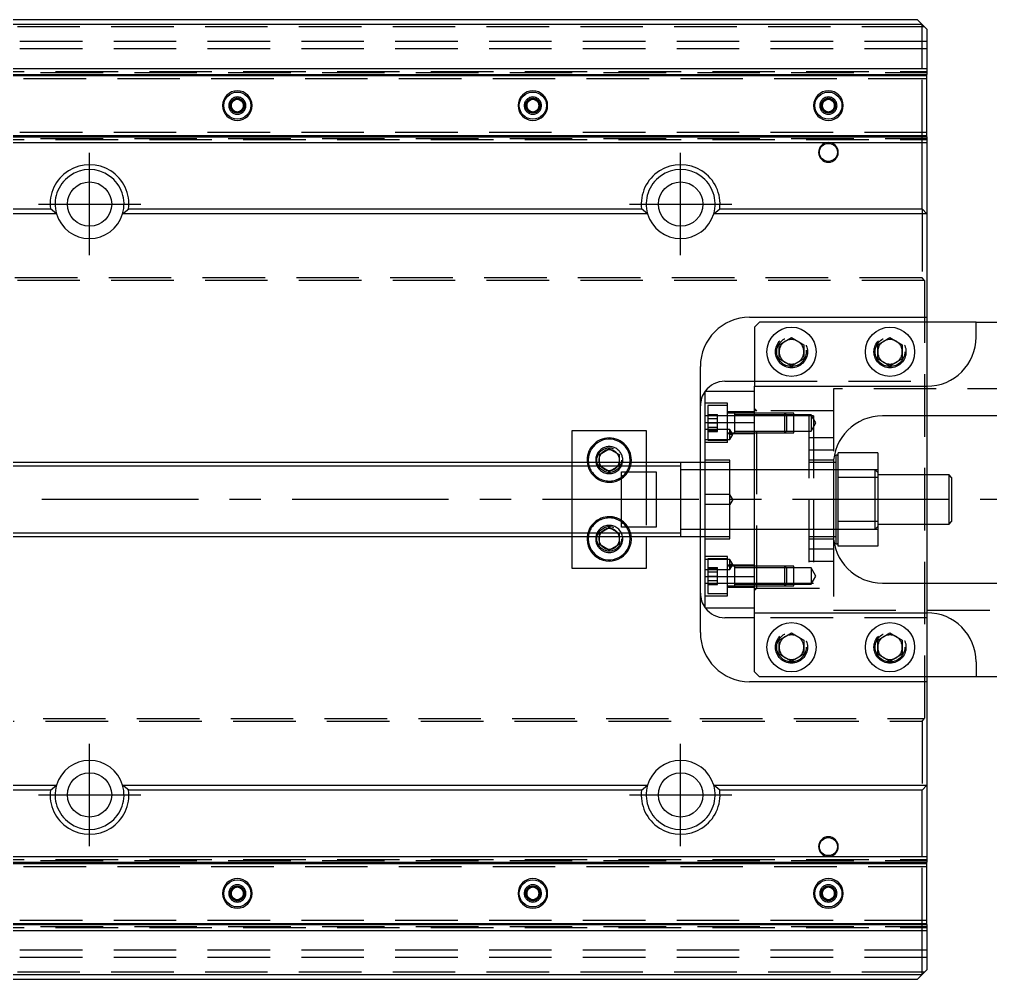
# Model space of a CAD drawing. Extents: x -41 to 914, y -394 to 111.
# Drawn here: x 395.8 to 592.9, y -97.5 to 97.5 of the extents above; entities that cross this region are included whole.
import ezdxf

# ---------------------------------------------------------------- set-up
doc = ezdxf.new("R2010")
doc.units = 0
doc.linetypes.add('CENTER', pattern=[50.8, 31.75, -6.35, 6.35, -6.35])
doc.linetypes.add('DASHED', pattern=[19.05, 12.7, -6.35])
doc.layers.get('0').update_dxf_attribs({"linetype": 'CONTINUOUS'})
doc.layers.add('CENTER', color=1, linetype='CENTER')

msp = doc.modelspace()

# ---------------------------------------------------------------- linework, layer by layer
at = {"color": 7, "linetype": 'CONTINUOUS'}
for p, q in [((365, 97.5), (578, 97.5)), ((579, 96.5), (578, 97.5)), ((579, 96.5), (365, 96.5)), ((580, 95.5), (579, 96.5)), ((579, 87.5), (579, 96.5)), ((580, 95.5), (580, 87.5)), ((365, 87.5), (580, 87.5)), ((580, 87.5), (580, 86.32)), ((365, 86.32), (580, 86.32)), ((365, 86.1), (580, 86.1)), ((580, 86.1), (580, 86.32)), ((580, 73.9), (580, 86.1)), ((438.75, 80.72), (440, 81.44)), ((440, 81.44), (441.25, 80.72)), ((498.75, 80.72), (500, 81.44)), ((500, 81.44), (501.25, 80.72)), ((558.75, 80.72), (560, 81.44)), ((560, 81.44), (561.25, 80.72)), ((438.75, 79.28), (438.75, 80.72)), ((440, 78.56), (438.75, 79.28)), ((441.25, 79.28), (440, 78.56)), ((441.25, 80.72), (441.25, 79.28)), ((498.75, 79.28), (498.75, 80.72)), ((500, 78.56), (498.75, 79.28)), ((501.25, 79.28), (500, 78.56)), ((501.25, 80.72), (501.25, 79.28)), ((558.75, 79.28), (558.75, 80.72)), ((560, 78.56), (558.75, 79.28)), ((561.25, 79.28), (560, 78.56)), ((561.25, 80.72), (561.25, 79.28)), ((365, 73.9), (580, 73.9)), ((365, 73.68), (580, 73.68)), ((580, 73.68), (580, 73.9)), ((580, 73.68), (580, 72.5)), ((365, 72.5), (580, 72.5)), ((579, 59), (579, 72.5)), ((580, 72.5), (580, 58)), ((365, 59), (402.06, 59)), ((403.29, 58), (365, 58)), ((403.29, 58), (402.06, 59)), ((416.71, 58), (417.94, 59)), ((523.29, 58), (416.71, 58)), ((417.94, 59), (522.06, 59)), ((523.29, 58), (522.06, 59)), ((536.71, 58), (537.94, 59)), ((580, 58), (536.71, 58)), ((537.94, 59), (579, 59)), ((579, 59), (580, 58)), ((580, 58), (580, 37)), ((544, 37), (580, 37)), ((546, 36), (545, 35)), ((590, 36), (546, 36)), ((580, 37), (580, 36)), ((590, 36), (611, 36)), ((590, 33), (590, 36)), ((545, 35), (545, 23)), ((550, 31.44), (552.5, 32.89)), ((552.5, 32.89), (555, 31.44)), ((570, 31.44), (572.5, 32.89)), ((572.5, 32.89), (575, 31.44)), ((550, 28.56), (550, 31.44)), ((555, 31.44), (555, 28.56)), ((570, 28.56), (570, 31.44)), ((575, 31.44), (575, 28.56)), ((552.5, 27.11), (550, 28.56)), ((555, 28.56), (552.5, 27.11)), ((572.5, 27.11), (570, 28.56)), ((575, 28.56), (572.5, 27.11)), ((534, 7.5), (534, 27)), ((539, 24), (545, 24)), ((535, 22), (545, 22)), ((535, 15.65), (535, 22)), ((545, 23), (580, 23)), ((545, 15.65), (545, 23)), ((540.9, 17.56), (540.9, 16.97)), ((540.9, 16.97), (540.9, 15.7)), ((603, 17), (571, 17)), ((580, 17), (580, 5)), ((508, 7.5), (508, 14)), ((508, 14), (523, 14)), ((523, 14), (523, 7.5)), ((535, -15.65), (535, 15.65)), ((535, 15.65), (545, 15.65)), ((540.9, 15.7), (540.9, 15.42)), ((540.9, 14.14), (540.9, 13.56)), ((545, -15.65), (545, 15.65)), ((545, -15.65), (545, 15.65)), ((513.5, 9.15), (515.5, 10.31)), ((515.5, 10.31), (517.5, 9.15)), ((513.5, 7.5), (513.5, 9.15)), ((517.5, 9.15), (517.5, 7.5)), ((561.75, 9), (561.5, 9)), ((561.5, 9), (561.5, 0)), ((570, 9.5), (562, 9.5)), ((562, 4.47), (562, 9.5)), ((570, 9.5), (570, 4.47)), ((530, 7.5), (365, 7.5)), ((535, 7.5), (530, 7.5)), ((530, 7.5), (530, -7.5)), ((530, 7.5), (530, -7.5)), ((561, 7), (561, -7)), ((561.5, 7.5), (561.01, 7.5)), ((518, -5.59), (518, 5.59)), ((518, 5.59), (525, 5.59)), ((525, 5.59), (525, -5.59)), ((570, 4.47), (562, 4.47)), ((562, -4.47), (562, 4.47)), ((584.5, 5), (570, 5)), ((570, 4.47), (570, -4.47)), ((585, 4.5), (584.5, 5)), ((584.5, -5), (584.5, 5)), ((585, 4.5), (585, -4.5)), ((561.5, 0), (561.5, -9)), ((525, -5.59), (518, -5.59)), ((570, -4.47), (562, -4.47)), ((562, -9.5), (562, -4.47)), ((570, -4.47), (570, -9.5)), ((570, -5), (584.5, -5)), ((580, -5), (580, -17)), ((584.5, -5), (585, -4.5)), ((365, -7.5), (530, -7.5)), ((508, -14), (508, -7.5)), ((513.5, -9.15), (513.5, -7.5)), ((517.5, -7.5), (517.5, -9.15)), ((523, -7.5), (523, -14)), ((530, -7.5), (535, -7.5)), ((534, -27), (534, -7.5)), ((561.01, -7.5), (561.5, -7.5)), ((515.5, -10.31), (513.5, -9.15)), ((517.5, -9.15), (515.5, -10.31)), ((561.5, -9), (561.75, -9)), ((570, -9.5), (562, -9.5)), ((523, -14), (508, -14)), ((535, -15.65), (545, -15.65)), ((535, -22), (535, -15.65)), ((545, -23), (545, -15.65)), ((571, -17), (603, -17)), ((535, -22), (545, -22)), ((545, -35), (545, -23)), ((545, -23), (580, -23)), ((545, -24), (539, -24)), ((550, -28.56), (552.5, -27.11)), ((552.5, -27.11), (555, -28.56)), ((570, -28.56), (572.5, -27.11)), ((572.5, -27.11), (575, -28.56)), ((550, -31.44), (550, -28.56)), ((555, -28.56), (555, -31.44)), ((570, -31.44), (570, -28.56)), ((575, -28.56), (575, -31.44)), ((552.5, -32.89), (550, -31.44)), ((555, -31.44), (552.5, -32.89)), ((572.5, -32.89), (570, -31.44)), ((575, -31.44), (572.5, -32.89)), ((590, -33), (590, -36)), ((545, -35), (546, -36)), ((580, -37), (544, -37)), ((590, -36), (546, -36)), ((580, -36), (580, -37)), ((580, -37), (580, -58)), ((611, -36), (590, -36)), ((365, -58), (403.29, -58)), ((402.06, -59), (365, -59)), ((402.06, -59), (403.29, -58)), ((416.71, -58), (523.29, -58)), ((417.94, -59), (416.71, -58)), ((522.06, -59), (417.94, -59)), ((522.06, -59), (523.29, -58)), ((536.71, -58), (580, -58)), ((537.94, -59), (536.71, -58)), ((579, -59), (537.94, -59)), ((580, -58), (579, -59)), ((579, -72.5), (579, -59)), ((580, -58), (580, -72.5)), ((365, -72.5), (580, -72.5)), ((580, -72.5), (580, -73.68)), ((365, -73.68), (580, -73.68)), ((365, -73.9), (580, -73.9)), ((580, -73.9), (580, -73.68)), ((580, -86.1), (580, -73.9)), ((438.75, -79.28), (440, -78.56)), ((440, -78.56), (441.25, -79.28)), ((498.75, -79.28), (500, -78.56)), ((500, -78.56), (501.25, -79.28)), ((558.75, -79.28), (560, -78.56)), ((560, -78.56), (561.25, -79.28)), ((438.75, -80.72), (438.75, -79.28)), ((440, -81.44), (438.75, -80.72)), ((441.25, -80.72), (440, -81.44)), ((441.25, -79.28), (441.25, -80.72)), ((498.75, -80.72), (498.75, -79.28)), ((500, -81.44), (498.75, -80.72)), ((501.25, -80.72), (500, -81.44)), ((501.25, -79.28), (501.25, -80.72)), ((558.75, -80.72), (558.75, -79.28)), ((560, -81.44), (558.75, -80.72)), ((561.25, -80.72), (560, -81.44)), ((561.25, -79.28), (561.25, -80.72)), ((365, -86.1), (580, -86.1)), ((365, -86.32), (580, -86.32)), ((580, -86.32), (580, -86.1)), ((580, -86.32), (580, -87.5)), ((365, -87.5), (580, -87.5)), ((579, -96.5), (579, -87.5)), ((580, -87.5), (580, -95.5)), ((365, -96.5), (579, -96.5)), ((578, -97.5), (579, -96.5)), ((579, -96.5), (580, -95.5)), ((578, -97.5), (365, -97.5))]:
    msp.add_line(p, q, dxfattribs=at)
at = {"color": 3, "linetype": 'DASHED'}
for p, q in [((579.5, 96), (350.5, 96)), ((580, 93), (0, 93)), ((580, 91.5), (0, 91.5)), ((365, 86.91), (580, 86.91)), ((579, 72.5), (579, 87.5)), ((0, 86.7), (580, 86.7)), ((358.5, 86.26), (580, 86.26)), ((358.5, 85.5), (580, 85.5)), ((438.5, 80), (438.52, 80.22)), ((498.5, 80), (498.52, 80.22)), ((558.5, 80), (558.52, 80.22)), ((0, 73.3), (580, 73.3)), ((580, 74.5), (358.5, 74.5)), ((358.5, 73.74), (580, 73.74)), ((365, 73.09), (580, 73.09)), ((579, 59), (579, 45)), ((579.5, 44.5), (0.5, 44.5)), ((579, 45), (1, 45)), ((579.5, 44.5), (579, 45)), ((579.5, 44.5), (579.5, -44.5)), ((580, 36), (580, 24)), ((555.48, 30.36), (555.5, 30)), ((569.5, 30), (569.52, 30.35)), ((545, 24), (580, 24)), ((580, 24), (580, 23)), ((545, 15.65), (545, 22)), ((561, 22.5), (561, 7)), ((620, 22.5), (561, 22.5)), ((580, 23), (580, 17)), ((539.5, 19.56), (535, 19.56)), ((539.5, 19.06), (535.5, 19.06)), ((535.5, 19.06), (535.5, 15.56)), ((539.5, 11.56), (539.5, 19.56)), ((545, 17.81), (539.5, 17.81)), ((545.5, 18), (545, 18.5)), ((545.5, 18), (545, 18)), ((561, 18), (545.5, 18)), ((545.5, -18), (545.5, 18)), ((535.5, 17), (535, 17)), ((535.5, 17.29), (537.5, 17.29)), ((535.5, 17.06), (537.5, 17.06)), ((539.5, 17), (535.5, 17)), ((535.5, 16.42), (537.5, 16.42)), ((537.5, 16.42), (537.5, 17.29)), ((537.5, 14.69), (537.5, 16.42)), ((540.9, 17.56), (539.5, 17.56)), ((540.9, 17), (539.5, 17)), ((540.9, 17.56), (540.89, 17.56)), ((545, 17.56), (540.9, 17.56)), ((540.9, 17.56), (540.9, 17.56)), ((540.9, 17.56), (540.9, 13.56)), ((545, 17.21), (540.9, 17.21)), ((545, 17), (540.9, 17)), ((551.15, 17.56), (545, 17.56)), ((551.15, 17.56), (545, 17.56)), ((551.5, 17.21), (545, 17.21)), ((551.5, 17), (545, 17)), ((551.5, 17.21), (551.15, 17.56)), ((553, 17.56), (551.15, 17.56)), ((551.15, 15.56), (551.15, 17.56)), ((553, 17.21), (551.5, 17.21)), ((551.5, 17.21), (551.5, 15.56)), ((553, 17), (551.5, 17)), ((553, 13.56), (553, 17.56)), ((556.5, 17.21), (553, 17.21)), ((556, 17), (553, 17)), ((557, 17), (556, 17)), ((556, 17), (556, 0)), ((557.45, 15.56), (556.5, 17.21)), ((556.5, 17.21), (556.5, 15.56)), ((557, 17), (557, 0)), ((540, 14.2), (535, 14.2)), ((535.5, 15.56), (535.5, 12.06)), ((535.5, 15.56), (537.5, 15.56)), ((535.5, 14.69), (537.5, 14.69)), ((535.5, 14.06), (537.5, 14.06)), ((535.5, 13.82), (537.5, 13.82)), ((537.5, 13.82), (537.5, 14.69)), ((540.6, 13.2), (540, 14.2)), ((540, 13.2), (540, 14.2)), ((540.9, 15.42), (540.9, 14.14)), ((540.9, 13.91), (545, 13.91)), ((545, 13.91), (551.5, 13.91)), ((551.15, 13.56), (551.15, 15.56)), ((551.15, 13.56), (551.5, 13.91)), ((551.5, 15.56), (551.5, 13.91)), ((551.5, 13.91), (553, 13.91)), ((553, 13.91), (556.5, 13.91)), ((556.5, 13.91), (557.45, 15.56)), ((556.5, 15.56), (556.5, 13.91)), ((535, 12.2), (540, 12.2)), ((535.5, 12.06), (539.5, 12.06)), ((539.5, 13.56), (540.9, 13.56)), ((545, 13.31), (539.5, 13.31)), ((540.6, 13.2), (540, 13.2)), ((540, 12.2), (540.6, 13.2)), ((540.6, 13.2), (540, 13.2)), ((540, 12.2), (540, 13.2)), ((540.89, 13.56), (540.9, 13.56)), ((540.9, 13.56), (545, 13.56)), ((540.9, 13.56), (540.9, 13.56)), ((545, 13.56), (551.15, 13.56)), ((545, 13.56), (551.15, 13.56)), ((551.15, 13.56), (553, 13.56)), ((557, 12.5), (556, 12.5)), ((561, 12.5), (557, 12.5)), ((539.5, 11.56), (535, 11.56)), ((561, 10), (556, 10)), ((513, 8), (513.01, 8.25)), ((540, 8), (535, 8)), ((540, 1), (540, 8)), ((561, 8), (556, 8)), ((508, 2.5), (508, 7.5)), ((513.5, 6.85), (513.5, 7.5)), ((515.5, 5.69), (513.5, 6.85)), ((517.5, 6.85), (515.5, 5.69)), ((517.5, 7.5), (517.5, 6.85)), ((523, 7.5), (523, -7.5)), ((535, 6), (530, 6)), ((534, 6), (534, 7.5)), ((534, -6), (534, 6)), ((540, 7.5), (535, 7.5)), ((540, 6), (535, 6)), ((545, 6), (540, 6)), ((556, 6), (545, 6)), ((561, 7.5), (556, 7.5)), ((561, 6), (556, 6)), ((561.01, 7.5), (561, 7.5)), ((561.5, 6), (561, 6)), ((562, 6), (561.5, 6)), ((569.5, 6), (562, 6)), ((570, 5.5), (569.5, 6)), ((569.5, -6), (569.5, 6)), ((570, 6), (569.5, 6)), ((580, 5), (580, -5)), ((508, -2.5), (508, 2.5)), ((540, 1), (535, 1)), ((540.6, 0), (540, 1)), ((540, -1), (540, 1)), ((556, 0), (556, -17)), ((557, 0), (557, -17)), ((540, -1), (535, -1)), ((540.6, 0), (540, -1)), ((540, -8), (540, -1)), ((508, -7.5), (508, -2.5)), ((513.5, -6.85), (515.5, -5.69)), ((515.5, -5.69), (517.5, -6.85)), ((569.5, -6), (570, -5.5)), ((513, -8), (513.01, -7.75)), ((513.5, -7.5), (513.5, -6.85)), ((517.5, -6.85), (517.5, -7.5)), ((530, -6), (535, -6)), ((534, -7.5), (534, -6)), ((535, -6), (540, -6)), ((535, -7.5), (540, -7.5)), ((540, -6), (545, -6)), ((545, -6), (556, -6)), ((556, -6), (561, -6)), ((556, -7.5), (561, -7.5)), ((561, -6), (561.5, -6)), ((561, -7), (561, -22.5)), ((561, -7.5), (561.01, -7.5)), ((561.5, -6), (562, -6)), ((562, -6), (569.5, -6)), ((569.5, -6), (570, -6)), ((535, -8), (540, -8)), ((556, -8), (561, -8)), ((539.5, -11.56), (535, -11.56)), ((539.5, -15.56), (539.5, -11.56)), ((556, -10), (561, -10)), ((540, -12.2), (535, -12.2)), ((539.5, -12.06), (535.5, -12.06)), ((535.5, -12.06), (535.5, -19.06)), ((545, -13.31), (539.5, -13.31)), ((540.9, -13.56), (539.5, -13.56)), ((540.6, -13.2), (540, -12.2)), ((540, -13.2), (540, -12.2)), ((540.6, -13.2), (540, -13.2)), ((540, -14.2), (540.6, -13.2)), ((540.6, -13.2), (540, -13.2)), ((540, -14.2), (540, -13.2)), ((540.9, -13.56), (540.89, -13.56)), ((540.9, -13.56), (540.9, -17.56)), ((545, -13.56), (540.9, -13.56)), ((540.9, -13.56), (540.9, -13.56)), ((551.15, -13.56), (545, -13.56)), ((551.15, -13.56), (545, -13.56)), ((551.5, -13.91), (551.15, -13.56)), ((553, -13.56), (551.15, -13.56)), ((551.15, -17.56), (551.15, -13.56)), ((553, -17.56), (553, -13.56)), ((556, -12.5), (557, -12.5)), ((557, -12.5), (561, -12.5)), ((535, -14.2), (540, -14.2)), ((535.5, -13.82), (537.5, -13.82)), ((535.5, -14.06), (537.5, -14.06)), ((535.5, -14.69), (537.5, -14.69)), ((535.5, -15.56), (537.5, -15.56)), ((537.5, -14.06), (537.5, -13.82)), ((537.5, -15.56), (537.5, -14.06)), ((537.5, -17.06), (537.5, -15.56)), ((539.5, -19.56), (539.5, -15.56)), ((545, -13.91), (540.9, -13.91)), ((551.5, -13.91), (545, -13.91)), ((545, -22), (545, -15.65)), ((553, -13.91), (551.5, -13.91)), ((551.5, -13.91), (551.5, -17.21)), ((556.5, -13.91), (553, -13.91)), ((557.45, -15.56), (556.5, -13.91)), ((556.5, -13.91), (556.5, -17.21)), ((556.5, -17.21), (557.45, -15.56)), ((535, -17), (535.5, -17)), ((535.5, -16.42), (537.5, -16.42)), ((535.5, -17), (539.5, -17)), ((535.5, -17.06), (537.5, -17.06)), ((535.5, -17.29), (537.5, -17.29)), ((537.5, -17.29), (537.5, -17.06)), ((539.5, -17), (540.9, -17)), ((539.5, -17.56), (540.9, -17.56)), ((540.89, -17.56), (540.9, -17.56)), ((540.9, -17), (545, -17)), ((540.9, -17.21), (545, -17.21)), ((540.9, -17.56), (545, -17.56)), ((540.9, -17.56), (540.9, -17.56)), ((545, -17), (551.5, -17)), ((545, -17.21), (551.5, -17.21)), ((545, -17.56), (551.15, -17.56)), ((545, -17.56), (551.15, -17.56)), ((551.15, -17.56), (551.5, -17.21)), ((551.15, -17.56), (553, -17.56)), ((551.5, -17), (553, -17)), ((551.5, -17.21), (553, -17.21)), ((553, -17), (556, -17)), ((553, -17.21), (556.5, -17.21)), ((556, -17), (557, -17)), ((580, -17), (580, -23)), ((535, -19.56), (539.5, -19.56)), ((535.5, -19.06), (539.5, -19.06)), ((539.5, -17.81), (545, -17.81)), ((545, -18.5), (545.5, -18)), ((545, -18), (545.5, -18)), ((545.5, -18), (561, -18)), ((561, -22.5), (620, -22.5)), ((580, -23), (580, -24)), ((580, -24), (545, -24)), ((580, -24), (580, -36)), ((549.5, -30), (549.51, -29.71)), ((569.5, -30), (569.51, -29.71)), ((0.5, -44.5), (579.5, -44.5)), ((1, -45), (579, -45)), ((579, -45), (579.5, -44.5)), ((579, -45), (579, -59)), ((579, -87.5), (579, -72.5)), ((0, -73.3), (580, -73.3)), ((358.5, -73.74), (580, -73.74)), ((358.5, -74.5), (580, -74.5)), ((365, -73.09), (580, -73.09)), ((438.5, -80), (438.52, -79.75)), ((498.5, -80), (498.52, -79.75)), ((558.5, -80), (558.52, -79.78)), ((0, -86.7), (580, -86.7)), ((580, -85.5), (358.5, -85.5)), ((358.5, -86.26), (580, -86.26)), ((365, -86.91), (580, -86.91)), ((580, -91.5), (0, -91.5)), ((580, -93), (0, -93)), ((579.5, -96), (350.5, -96))]:
    msp.add_line(p, q, dxfattribs=at)
at = {"color": 3, "linetype": 'CONTINUOUS'}
for p, q in [((530, 6.75), (365, 6.75)), ((365, -6.75), (530, -6.75))]:
    msp.add_line(p, q, dxfattribs=at)
at = {"color": 7, "linetype": 'CONTINUOUS'}
for centre, radius in [((440, 80), 2.75), ((500, 80), 2.75), ((560, 80), 2.75), ((410, 60), 4.5), ((530, 60), 4.5), ((552.5, 30), 5), ((572.5, 30), 5), ((552.5, -30), 5), ((572.5, -30), 5), ((410, -60), 4.5), ((530, -60), 4.5), ((440, -80), 2.75), ((500, -80), 2.75), ((560, -80), 2.75)]:
    msp.add_circle(centre, radius, dxfattribs=at)
at = {"color": 3, "linetype": 'DASHED'}
for centre, radius in [((440, 80), 1.5), ((500, 80), 1.5), ((560, 80), 1.5), ((552.5, 30), 3.25), ((552.5, 30), 3), ((572.5, 30), 3.25), ((572.5, 30), 3), ((515.5, 8), 2.5), ((515.5, -8), 2.5), ((552.5, -30), 3.25), ((552.5, -30), 3), ((572.5, -30), 3.25), ((572.5, -30), 3), ((440, -80), 1.5), ((500, -80), 1.5), ((560, -80), 1.5)]:
    msp.add_circle(centre, radius, dxfattribs=at)
at = {"color": 3, "linetype": 'CONTINUOUS'}
for centre in [(560, 70.5), (560, -70.5)]:
    msp.add_circle(centre, 1.83, dxfattribs=at)
at = {"color": 7, "linetype": 'CONTINUOUS'}
for centre, radius, start, end in [((440, 80), 3, 0, 180), ((500, 80), 3, 0, 180), ((560, 80), 3, 0, 180), ((440, 80), 3, 180, 0), ((500, 80), 3, 180, 0), ((560, 80), 3, 180, 0), ((560, 70.5), 2, 180, 90), ((560, 70.5), 2, 90, 180), ((410, 60), 8, 352.8192, 187.1808), ((530, 60), 8, 352.8192, 187.1808), ((410, 60), 7, 343.3985, 196.6015), ((530, 60), 7, 343.3985, 196.6015), ((410, 60), 7, 196.6015, 343.3985), ((530, 60), 7, 196.6015, 343.3985), ((544, 27), 10, 90, 180), ((580, 33), 10, 270, 0), ((539, 19), 5, 90, 143.1301), ((539, 19), 5, 143.1301, 180), ((571, 7), 10, 90, 180), ((515.5, 8), 4.5, 90, 186.3794), ((515.5, 8), 4.25, 0, 186.7563), ((515.5, 8), 4.5, 353.6206, 90), ((515.5, 8), 4.25, 353.2437, 0), ((561.75, 9.25), 0.25, 270, 0), ((515.5, -8), 4.5, 173.6206, 6.3794), ((515.5, -8), 4.25, 173.2437, 0), ((515.5, -8), 4.25, 0, 6.7563), ((571, -7), 10, 180, 270), ((561.75, -9.25), 0.25, 0, 90), ((539, -19), 5, 180, 216.8699), ((539, -19), 5, 216.8699, 270), ((580, -33), 10, 0, 90), ((544, -27), 10, 180, 270), ((410, -60), 7, 16.6015, 163.3985), ((530, -60), 7, 16.6015, 163.3985), ((410, -60), 8, 172.8192, 7.1808), ((410, -60), 7, 163.3985, 16.6015), ((530, -60), 8, 172.8192, 7.1808), ((530, -60), 7, 163.3985, 16.6015), ((560, -70.5), 2, 270, 180), ((560, -70.5), 2, 180, 270), ((440, -80), 3, 0, 180), ((500, -80), 3, 0, 180), ((560, -80), 3, 0, 180), ((440, -80), 3, 180, 0), ((500, -80), 3, 180, 0), ((560, -80), 3, 180, 0)]:
    msp.add_arc(centre, radius, start, end, dxfattribs=at)
at = {"color": 3, "linetype": 'DASHED'}
for centre, radius, start, end in [((440, 80), 1.75, 0, 180), ((440, 80), 1.25, 120, 180), ((440, 80), 1.25, 60, 120), ((440, 80), 1.25, 0, 60), ((500, 80), 1.75, 0, 180), ((500, 80), 1.25, 120, 180), ((500, 80), 1.25, 60, 120), ((500, 80), 1.25, 0, 60), ((560, 80), 1.75, 0, 180), ((560, 80), 1.25, 120, 180), ((560, 80), 1.25, 60, 120), ((560, 80), 1.25, 0, 60), ((440, 80), 1.75, 180, 0), ((440, 80), 1.25, 180, 240), ((440, 80), 1.25, 240, 300), ((440, 80), 1.25, 300, 0), ((500, 80), 1.75, 180, 0), ((500, 80), 1.25, 180, 240), ((500, 80), 1.25, 240, 300), ((500, 80), 1.25, 300, 0), ((560, 80), 1.75, 180, 0), ((560, 80), 1.25, 180, 240), ((560, 80), 1.25, 240, 300), ((560, 80), 1.25, 300, 0), ((552.5, 30), 2.5, 120, 180), ((552.5, 30), 2.5, 60, 120), ((552.5, 30), 2.5, 0, 60), ((572.5, 30), 2.5, 120, 180), ((572.5, 30), 2.5, 60, 120), ((572.5, 30), 2.5, 0, 60), ((552.5, 30), 2.5, 180, 240), ((552.5, 30), 2.5, 300, 0), ((572.5, 30), 2.5, 180, 240), ((572.5, 30), 2.5, 300, 0), ((552.5, 30), 2.5, 240, 300), ((572.5, 30), 2.5, 240, 300), ((515.5, 8), 2.75, 349.5243, 190.4757), ((515.5, 8), 2.1, 102.2472, 137.7528), ((515.5, 8), 2.1, 77.7528, 102.2472), ((515.5, 8), 2.1, 42.2472, 77.7528), ((515.5, 8), 2.1, 162.2472, 180), ((515.5, 8), 2.1, 180, 193.7741), ((515.5, 8), 2.1, 137.7528, 162.2472), ((515.5, 8), 2.1, 17.7528, 42.2472), ((515.5, 8), 2.1, 346.2259, 17.7528), ((515.5, 8), 4.5, 186.3794, 303.749), ((515.5, 8), 4.25, 186.7563, 306.0319), ((515.5, 8), 2.75, 190.4757, 270), ((515.5, 8), 2.1, 193.7741, 197.7528), ((515.5, 8), 2.1, 197.7528, 222.2472), ((515.5, 8), 2.1, 222.2472, 257.7528), ((515.5, 8), 2.1, 257.7528, 282.2472), ((515.5, 8), 2.75, 270, 349.5243), ((515.5, 8), 2.1, 282.2472, 317.7528), ((515.5, 8), 2.1, 317.7528, 342.2472), ((515.5, 8), 2.1, 342.2472, 346.2259), ((515.5, 8), 4.5, 303.749, 353.6206), ((515.5, 8), 4.25, 306.0319, 353.2437), ((515.5, -8), 4.5, 90, 173.6206), ((515.5, -8), 4.25, 53.9681, 173.2437), ((515.5, -8), 4.5, 56.251, 90), ((515.5, -8), 2.75, 10.4757, 169.5243), ((515.5, -8), 2.1, 77.7528, 102.2472), ((515.5, -8), 4.5, 6.3794, 56.251), ((515.5, -8), 4.25, 6.7563, 53.9681), ((515.5, -8), 2.75, 169.5243, 270), ((515.5, -8), 2.1, 166.2259, 180), ((515.5, -8), 2.1, 162.2472, 166.2259), ((515.5, -8), 2.1, 137.7528, 162.2472), ((515.5, -8), 2.1, 102.2472, 137.7528), ((515.5, -8), 2.75, 270, 10.4757), ((515.5, -8), 2.1, 42.2472, 77.7528), ((515.5, -8), 2.1, 17.7528, 42.2472), ((515.5, -8), 2.1, 13.7741, 17.7528), ((515.5, -8), 2.1, 342.2472, 13.7741), ((515.5, -8), 2.1, 180, 197.7528), ((515.5, -8), 2.1, 197.7528, 222.2472), ((515.5, -8), 2.1, 222.2472, 257.7528), ((515.5, -8), 2.1, 282.2472, 317.7528), ((515.5, -8), 2.1, 317.7528, 342.2472), ((515.5, -8), 2.1, 257.7528, 282.2472), ((552.5, -30), 2.5, 60, 120), ((572.5, -30), 2.5, 60, 120), ((552.5, -30), 2.5, 120, 180), ((552.5, -30), 2.5, 0, 60), ((572.5, -30), 2.5, 120, 180), ((572.5, -30), 2.5, 0, 60), ((552.5, -30), 2.5, 180, 240), ((552.5, -30), 2.5, 300, 0), ((572.5, -30), 2.5, 180, 240), ((572.5, -30), 2.5, 300, 0), ((552.5, -30), 2.5, 240, 300), ((572.5, -30), 2.5, 240, 300), ((440, -80), 1.75, 0, 180), ((440, -80), 1.25, 60, 120), ((500, -80), 1.75, 0, 180), ((500, -80), 1.25, 60, 120), ((560, -80), 1.75, 0, 180), ((560, -80), 1.25, 60, 120), ((440, -80), 1.75, 180, 0), ((440, -80), 1.25, 120, 180), ((440, -80), 1.25, 180, 240), ((440, -80), 1.25, 0, 60), ((440, -80), 1.25, 300, 0), ((500, -80), 1.75, 180, 0), ((500, -80), 1.25, 120, 180), ((500, -80), 1.25, 180, 240), ((500, -80), 1.25, 0, 60), ((500, -80), 1.25, 300, 0), ((560, -80), 1.75, 180, 0), ((560, -80), 1.25, 120, 180), ((560, -80), 1.25, 180, 240), ((560, -80), 1.25, 0, 60), ((560, -80), 1.25, 300, 0), ((440, -80), 1.25, 240, 300), ((500, -80), 1.25, 240, 300), ((560, -80), 1.25, 240, 300)]:
    msp.add_arc(centre, radius, start, end, dxfattribs=at)
at = {"layer": 'CENTER', "color": 1, "linetype": 'CENTER'}
for p, q in [((410, 49.6), (410, 70.4)), ((530, 49.6), (530, 70.4)), ((399.6, 60), (420.4, 60)), ((519.6, 60), (540.4, 60)), ((635.29, 0), (-13.33, 0)), ((410, -70.4), (410, -49.6)), ((530, -70.4), (530, -49.6)), ((399.6, -60), (420.4, -60)), ((519.6, -60), (540.4, -60))]:
    msp.add_line(p, q, dxfattribs=at)

doc.saveas('drawing.dxf')
